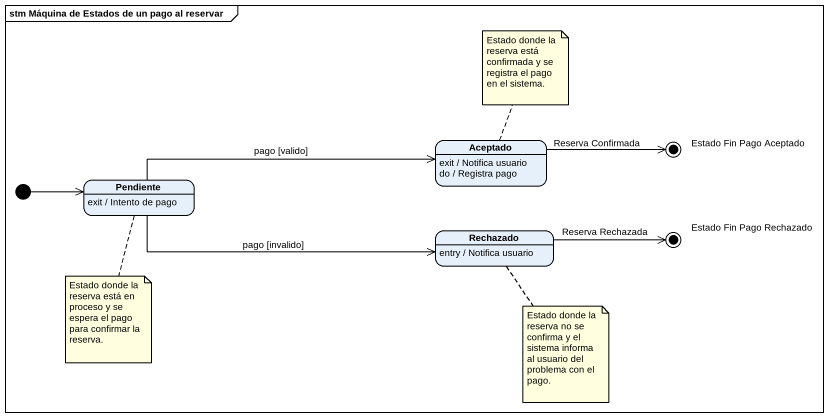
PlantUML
@startuml
mainframe stm Máquina de Estados de un pago al reservar
hide empty description
state Aceptado
Aceptado : exit / Notifica usuario
Aceptado : do / Registra pago
state "Estado Fin Pago Aceptado" as Estado_Fin_Pago_Aceptado <<end>>
state Pendiente
Pendiente : exit / Intento de pago
state Rechazado
Rechazado : entry / Notifica usuario
state "Estado Fin Pago Rechazado" as Estado_Fin_Pago_Rechazado <<end>>
[*] -right-> Pendiente
Aceptado -right-> Estado_Fin_Pago_Aceptado : Reserva Confirmada
Pendiente -right-> Aceptado : pago [valido]
Pendiente -right-> Rechazado : pago [invalido]
Rechazado -right-> Estado_Fin_Pago_Rechazado : Reserva Rechazada
note top of Aceptado : Estado donde la reserva está confirmada y se registra el pago en el sistema.
note bottom of Pendiente : Estado donde la reserva está en proceso y se espera el pago para confirmar la reserva.
note bottom of Rechazado : Estado donde la reserva no se confirma y el sistema informa al usuario del problema con el pago.
@enduml
